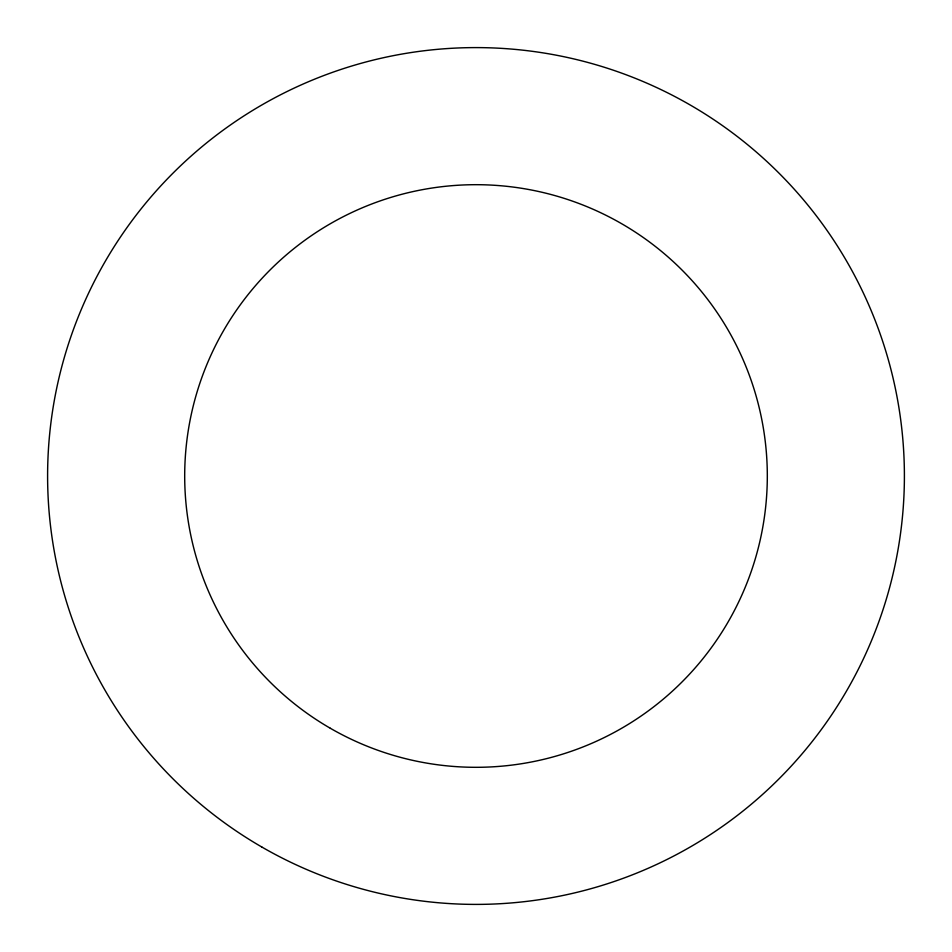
<?xml version="1.0" encoding="UTF-8"?>
<svg xmlns="http://www.w3.org/2000/svg" width="952" height="952" viewBox="0 0 952 952"><rect width="100%" height="100%" fill="white"/><g stroke="black" fill="none" stroke-linecap="round" stroke-linejoin="round"><path stroke-width="1.43" d="M330.344 728.28A291.312 291.312 0 0 0 767.312 476A291.312 291.312 0 0 0 330.344 223.72A291.312 291.312 0 0 0 330.344 728.28M261.8 847.006A428.4 428.4 0 0 0 904.4 476A428.4 428.4 0 0 0 261.8 104.994A428.4 428.4 0 0 0 261.8 847.006"/></g></svg>
